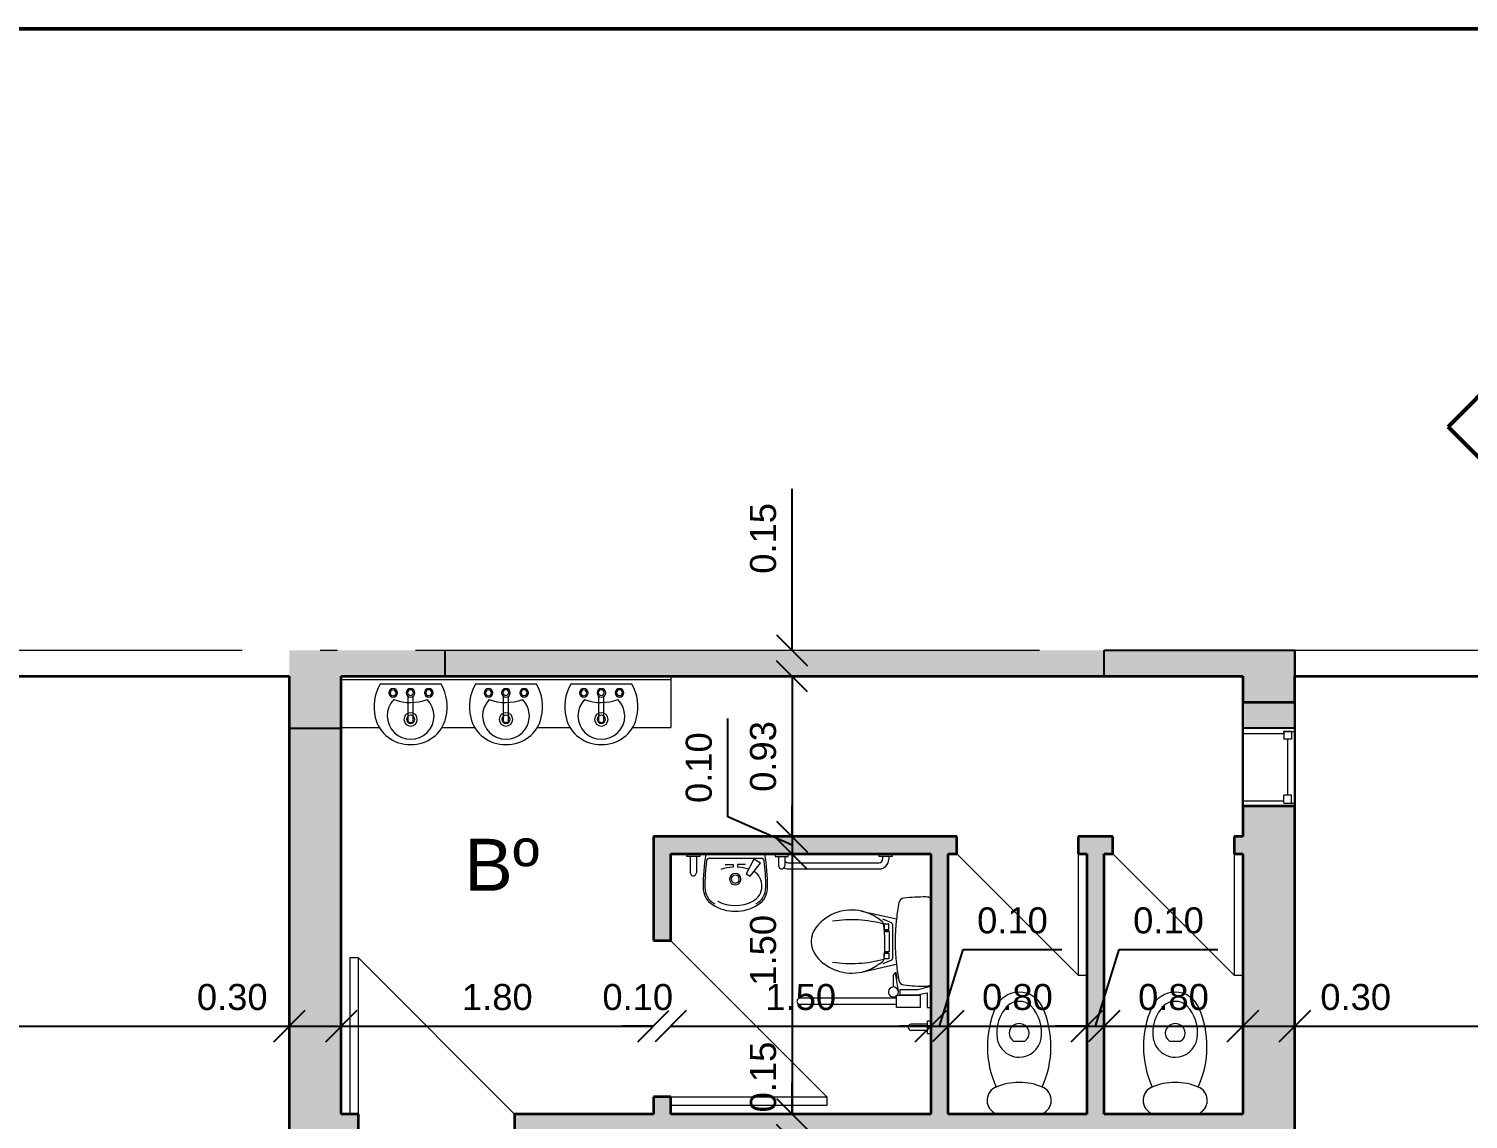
# Model space of a CAD drawing. Header units: metres. Extents: x 42 to 294, y -52 to 32.
# Drawn here: x 94.73 to 103.03, y 25.21 to 31.5 of the extents above; entities that cross this region are included whole.
import ezdxf

# ---------------------------------------------------------------- set-up
doc = ezdxf.new("R2010")
doc.units = ezdxf.units.M
doc.header["$LTSCALE"] = 0.15
doc.linetypes.add('ACAD_ISO04W100', pattern=[30, 24, -3, 0, -3])
doc.layers.get('0').update_dxf_attribs({"lineweight": 20})
for name, color, linetype, lineweight in [('A-----SYP', 6, 'Continuous', 50), ('A-DOORSYM', 1, 'Continuous', 9), ('A-GLAZIDM', 6, 'Continuous', 9), ('A-WALL', 2, 'Continuous', 30), ('I-DETLFUM', 2, 'Continuous', 9), ('P-SANRFIM', 6, 'Continuous', 9), ('RECUADRO', 82, 'Continuous', 50), ('S-GRIDIDM', 1, 'Continuous', 20)]:
    doc.layers.add(name, color=color, linetype=linetype, lineweight=lineweight)
doc.layers.add('Hatch', color=8, linetype='Continuous')
doc.layers.add('MUROS', color=11, linetype='Continuous')
doc.styles.get("Standard").update_dxf_attribs({"font": 'arial.ttf', "height": 0.15})
doc.dimstyles.new('Copy of Annotative', dxfattribs={"dimtxt": 0.15, "dimasz": 0.18, "dimexe": 0.18, "dimexo": 0.0625, "dimgap": 0.09, "dimtad": 1, "dimzin": 0, "dimdsep": 46, "dimtxsty": 'Standard', "dimblk": 'OBLIQUE', "dimcen": 0.09, "dimse1": 1, "dimse2": 1, "dimadec": 0, "dimazin": 0, "dimtfac": 1, "dimtofl": 0, "dimtmove": 0, "dimatfit": 3, "dimfxl": 1, "dimtolj": 1, "dimtzin": 0, "dimarcsym": 0})
doc.dimstyles.new('Cotas Pini', dxfattribs={"dimtxt": 0.15, "dimasz": 0.18, "dimexe": 0.18, "dimexo": 0.0625, "dimgap": 0.09, "dimtad": 1, "dimzin": 0, "dimdsep": 46, "dimtxsty": 'Standard', "dimblk": 'OBLIQUE', "dimcen": 0.09, "dimse1": 1, "dimse2": 1, "dimadec": 0, "dimazin": 0, "dimtfac": 1, "dimtofl": 0, "dimtmove": 0, "dimatfit": 3, "dimfxl": 1, "dimtolj": 1, "dimtzin": 0, "dimarcsym": 0})

# ---------------------------------------------------------------- blocks, each defined once
blk = doc.blocks.new('Puerta de 1 hoja - 90 x 210 cm-56-01 PBaja')
at = {"layer": 'A-DOORSYM', "lineweight": 13}
for p, q in [((0.7169, -0.975), (-0.1831, -0.075)), ((0.7169, -0.975), (-0.1831, -0.075)), ((0.7169, -0.075), (0.7169, -0.975))]:
    blk.add_line(p, q, dxfattribs=at)
blk = doc.blocks.new('Puerta de 1 hoja - 90 x 210 cm-87-01 PBaja')
at = {"layer": 'A-DOORSYM', "lineweight": 13}
for p, q in [((0.7169, 0.95), (-0.1831, 0.05)), ((0.7169, 0.95), (-0.1831, 0.05)), ((0.7169, 0.05), (0.7169, 0.95))]:
    blk.add_line(p, q, dxfattribs=at)
blk = doc.blocks.new('Puerta de 1 hoja - 70x210 cm-86-01 PBaja')
at = {"layer": 'A-DOORSYM', "lineweight": 13}
for p, q in [((0.6169, -0.75), (-0.0831, -0.05)), ((0.6169, -0.75), (-0.0831, -0.05)), ((0.6169, -0.05), (0.6169, -0.75))]:
    blk.add_line(p, q, dxfattribs=at)
blk = doc.blocks.new('WC w Cistern _5_ - 540 x 360mm-55-01 PBaja')
at = {"layer": 'P-SANRFIM'}
for p, q in [((-0.1469, 0), (-0.1469, -0.0089)), ((-0.1469, 0), (-0.1469, -0.0089)), ((0.1469, -0.0089), (0.1469, 0)), ((0.1469, -0.0089), (0.1469, 0)), ((-0.0431, -0.4306), (-0.0308, -0.4182)), ((-0.0308, -0.4182), (0.0308, -0.4182)), ((0.0308, -0.4182), (0.0431, -0.4306))]:
    blk.add_line(p, q, dxfattribs=at)
for centre, radius, start, end in [((-0.1028, -0.0787), 0.0825, 122.27446, 248.81924), ((-0.1028, -0.0787), 0.0825, 122.27446, 246.87823), ((0.1028, -0.0787), 0.0825, 291.18076, 57.72554), ((0.1028, -0.0787), 0.0825, 293.12177, 57.72554), ((0.375, -0.3882), 0.5584, 155.35449, 203.79689), ((0.375, -0.3882), 0.5584, 155.39027, 203.79689), ((0, 0.1621), 0.3443, 246.87823, 293.12177), ((-0.375, -0.3882), 0.5584, 336.20311, 24.64551), ((-0.375, -0.3882), 0.5584, 336.20311, 24.60973), ((0, -0.4559), 0.1282, 89.99847, 170.90608), ((0, -0.4559), 0.1282, 42.44528, 90.00153), ((0, -0.4559), 0.1282, 9.09392, 42.44528), ((0.0905, -0.4704), 0.2199, 170.90608, 224.39736), ((-0.0078, -0.4659), 0.05, 135, 197.18646), ((0, -0.4635), 0.0581, 197.18646, 342.81705), ((0.0078, -0.4659), 0.05, 342.81705, 45), ((-0.0905, -0.4704), 0.2199, 315.60264, 9.09392), ((0.0014, -0.553), 0.15, 203.79689, 269.46886), ((0.0014, -0.553), 0.15, 203.79689, 269.46886), ((-0.0083, -0.5671), 0.0816, 224.39736, 275.83548), ((-0.0014, -0.553), 0.15, 270.53114, 336.20311), ((-0.0014, -0.553), 0.15, 270.53114, 336.20311), ((0.0083, -0.5671), 0.0816, 264.16452, 315.60264)]:
    blk.add_arc(centre, radius, start, end, dxfattribs=at)
blk = doc.blocks.new('Sink - Cloakroom - 440 x 350mm-48-01 PBaja')
at = {"layer": 'P-SANRFIM'}
for p, q in [((0.1765, 0), (-0.1765, 0)), ((0.1765, 0), (-0.1765, 0)), ((-0.015, -0.2149), (-0.015, -0.0707)), ((0.015, -0.2149), (0.015, -0.0707))]:
    blk.add_line(p, q, dxfattribs=at)
for centre, radius, start, end in [((0.0533, -0.1308), 0.2644, 150.36495, 193.63505), ((-0.0533, -0.1308), 0.2644, 346.36495, 29.63505), ((0.0533, -0.1308), 0.2644, 150.36495, 193.63505), ((-0.1013, -0.0507), 0.025, 0, 180), ((-0.1013, -0.0507), 0.025, 180, 0), ((-0.1013, -0.0507), 0.017, 360, 180), ((-0.1013, -0.0507), 0.017, 180, 360), ((0, -0.0507), 0.025, 0, 180), ((0, -0.0507), 0.025, 180, 0), ((-0.0008, -0.0492), 0.0168, 90, 270), ((-0.0008, -0.0492), 0.0168, 270, 90), ((0.1043, -0.0507), 0.025, 360, 180), ((0.1043, -0.0507), 0.025, 180, 360), ((0.1043, -0.0497), 0.017, 360, 180), ((0.1043, -0.0497), 0.017, 180, 360), ((-0.0533, -0.1308), 0.2644, 346.36495, 29.63505), ((0, -0.1836), 0.135, 135.46291, 45.05561), ((-0.0016, 0.1603), 0.2666, 249.19864, 291.31988), ((0, -0.2036), 0.0386, 360, 180), ((-0.0059, -0.1451), 0.2035, 193.63505, 271.65578), ((-0.0059, -0.1451), 0.2035, 193.63505, 271.65578), ((0, -0.2036), 0.0386, 180, 360), ((0, -0.2036), 0.0235, 360, 180), ((0, -0.2036), 0.0235, 180, 360), ((0.0059, -0.1451), 0.2035, 268.34422, 346.36495), ((0.0059, -0.1451), 0.2035, 268.34422, 346.36495)]:
    blk.add_arc(centre, radius, start, end, dxfattribs=at)
blk.add_ellipse((0, -0.2149), major_axis=(-0.015, 0), ratio=0.428525, start_param=0, end_param=3.141593, dxfattribs=at)
blk = doc.blocks.new('Basins w Vanity Unit - Basins w Vanity Unit-54-01 PBaja')
at = {"layer": 'I-DETLFUM'}
for p, q in [((1.1864, 0), (1.1864, -0.02)), ((1.1864, -0.02), (-0.7136, -0.02)), ((1.1864, -0.02), (1.1864, -0.28)), ((-0.7136, -0.295), (-0.4925, -0.295)), ((-0.1347, -0.295), (0.0575, -0.295)), ((0.4153, -0.295), (0.6075, -0.295)), ((0.9653, -0.295), (1.1864, -0.295)), ((1.1864, -0.28), (1.1864, -0.295))]:
    blk.add_line(p, q, dxfattribs=at)
blk = doc.blocks.new('2D WC - Disabled - 2D Disabled Toilet Assembly-46-01 PBaja')
at = {"layer": 'P-SANRFIM'}
for p, q in [((0.7648, 0), (0.7845, -0.0751)), ((0.7845, -0.0751), (0.7845, -0.1779)), ((0.8004, -0.0198), (0.8851, -0.0198)), ((0.8122, -0.0791), (0.8004, -0.0198)), ((0.8122, -0.1779), (0.8122, -0.0791)), ((0.8149, -0.1971), (0.8149, -0.0617)), ((0.8149, -0.0617), (0.8851, -0.0617)), ((0.8851, -0.0198), (0.8851, 0)), ((0.8851, -0.0617), (0.8851, -0.1971)), ((0.9625, -0.0043), (1.0375, -0.0043)), ((0.9625, -0.0193), (0.9625, -0.0043)), ((0.9625, -0.0043), (1.0375, -0.0043)), ((0.9625, -0.0193), (0.9625, -0.0043)), ((1.0375, -0.0193), (0.9625, -0.0193)), ((1.0375, -0.0193), (0.9625, -0.0193)), ((0.9825, -0.0193), (0.9825, -0.1124)), ((1.0175, -0.0193), (1.0175, -0.1124)), ((1.0375, -0.0043), (1.0375, -0.0193)), ((1.0375, -0.0043), (1.0375, -0.0193)), ((0, -0.2225), (0.015, -0.2225)), ((0.015, -0.2225), (0.015, -0.2975)), ((0.015, -0.2425), (0.0305, -0.2425)), ((0.3296, -0.3986), (0.3748, -0.1972)), ((0.3981, -0.2271), (0.3759, -0.2757)), ((0.4051, -0.2424), (0.4051, -0.2681)), ((0.4381, -0.2424), (0.4051, -0.2424)), ((0.4071, -0.221), (0.5049, -0.221)), ((0.4381, -0.2681), (0.4381, -0.2424)), ((0.4481, -0.2389), (0.4481, -0.2673)), ((0.5617, -0.2389), (0.4481, -0.2389)), ((0.5049, -0.221), (0.6025, -0.221)), ((0.5617, -0.2659), (0.5617, -0.2389)), ((0.5725, -0.2424), (0.6055, -0.2424)), ((0.5725, -0.2681), (0.5725, -0.2424)), ((0.6055, -0.2424), (0.6055, -0.2681)), ((0.6119, -0.2272), (0.634, -0.2757)), ((0.681, -0.3986), (0.6364, -0.2)), ((0.7189, -0.1946), (0.6843, -0.2003)), ((0.76, -0.2157), (0.6992, -0.2146)), ((0.7905, -0.1869), (0.723, -0.1981)), ((0.7845, -0.1779), (0.8122, -0.1779)), ((0.8851, -0.1971), (0.8149, -0.1971)), ((0.8325, -0.1971), (0.8325, -0.7545)), ((0.8675, -0.1971), (0.8675, -0.7544)), ((0.015, -0.2975), (0, -0.2975)), ((0.015, -0.2775), (0.0307, -0.2775)), ((0.051, -0.56), (0.051, -0.2975)), ((0.086, -0.56), (0.086, -0.2975)), ((0.3889, -0.2795), (0.3717, -0.3035)), ((0.4051, -0.2681), (0.4381, -0.2681)), ((0.4381, -0.2501), (0.4381, -0.2681)), ((0.4481, -0.2501), (0.4381, -0.2501)), ((0.4481, -0.2673), (0.4481, -0.2501)), ((0.5617, -0.2663), (0.5617, -0.2659)), ((0.5625, -0.2501), (0.5725, -0.2501)), ((0.5625, -0.2673), (0.5625, -0.2501)), ((0.5725, -0.2501), (0.5725, -0.2681)), ((0.6055, -0.2681), (0.5725, -0.2681)), ((0.6338, -0.2955), (0.6195, -0.2763)), ((0.051, -0.8225), (0.051, -0.56)), ((0.086, -0.8225), (0.086, -0.56)), ((0.015, -0.8225), (0, -0.8225)), ((0.015, -0.8225), (0, -0.8225)), ((0.015, -0.8975), (0.015, -0.8225)), ((0.015, -0.8975), (0.015, -0.8225)), ((0, -0.8975), (0.015, -0.8975)), ((0, -0.8975), (0.015, -0.8975)), ((0.015, -0.8425), (0.0682, -0.8425)), ((0.015, -0.8775), (0.0685, -0.8775)), ((0.0005, -1.2981), (0.0005, -0.9563)), ((0.0005, -0.9563), (0.0005, -1.2981)), ((0.0246, -1.2778), (0.0246, -0.9767)), ((0.0537, -0.9812), (0.0305, -1.0204)), ((0.1272, -1.0424), (0.0537, -0.9812)), ((0.0305, -1.0204), (0.1137, -1.0644)), ((0.0608, -1.0692), (0.0608, -1.1143)), ((0.1137, -1.0644), (0.1272, -1.0424)), ((0.0608, -1.1143), (0.0763, -1.1143)), ((0.0608, -1.1402), (0.0763, -1.1402)), ((0.0608, -1.1853), (0.0608, -1.1402)), ((0, -1.332), (0.015, -1.332)), ((0, -1.332), (0.015, -1.332)), ((0.015, -1.407), (0, -1.407)), ((0.015, -1.407), (0, -1.407)), ((0.015, -1.332), (0.015, -1.407)), ((0.015, -1.332), (0.015, -1.407)), ((0.015, -1.352), (0.1081, -1.352)), ((0.015, -1.387), (0.1081, -1.387))]:
    blk.add_line(p, q, dxfattribs=at)
for centre, radius, start, end in [((0.7525, -0.002), 0.002, 36.90032, 93.29185), ((0.2912, -0.0269), 0.0434, 143.10079, 181.02168), ((1.3978, -0.0276), 1.15, 180.00006, 186.33095), ((0.2581, -0.002), 0.002, 93.30414, 143.10191), ((0.7194, -0.0269), 0.0434, 358.97832, 36.89921), ((-0.3872, -0.0276), 1.15, 353.65214, 359.99985), ((0.2886, -0.1507), 0.034, 186.33086, 259.2904), ((0.7224, -0.1511), 0.0335, 280.72705, 353.65091), ((1, -0.1129), 0.0175, 180, 0), ((0.031, -0.2975), 0.055, 0, 90.56773), ((0.5053, 0.995), 1.2, 259.2904, 263.7586), ((0.3722, -0.1996), 0.002, 344.81296, 83.64291), ((0.5053, 0.995), 1.2, 263.7587, 276.18326), ((0.4072, -0.231), 0.01, 90.76871, 156.50049), ((0.6026, -0.231), 0.01, 22.39563, 90.76871), ((0.6384, -0.1996), 0.002, 96.3568, 192.65223), ((0.5053, 0.995), 1.2, 276.35786, 280.72705), ((0.7013, -0.1974), 0.0173, 189.61791, 262.90358), ((0.6946, -0.1527), 0.0515, 262.49264, 296.27998), ((0.722, -0.1951), 0.00314, 170.29111, 288.34793), ((0.7607, -0.2227), 0.00704, 10.55427, 95.40179), ((0.7956, -0.2154), 0.0286, 90, 270), ((0.7956, -0.2154), 0.0286, 270, 90), ((0.031, -0.2975), 0.02, 0, 90.94148), ((0.5858, -0.4561), 0.2625, 148.90769, 167.27041), ((0.7463, -0.5529), 0.45, 146.35021, 148.90765), ((1.0794, -0.457), 0.7, 164.6366, 188.95779), ((0.4048, -0.2916), 0.02, 96.85185, 142.76929), ((0.5142, -1.1908), 0.9259, 84.29585, 96.934), ((0.6042, -0.2894), 0.02, 37.78172, 84.30053), ((-0.0682, -0.457), 0.7, 351.04679, 15.53357), ((0.7453, -0.2304), 0.1291, 210.28702, 213.88154), ((0.2643, -0.5529), 0.45, 31.09234, 33.83178), ((0.4248, -0.4561), 0.2625, 12.72959, 31.09231), ((0.5858, -0.4561), 0.2625, 167.27041, 230.82881), ((0.4248, -0.4561), 0.2625, 309.15026, 12.72959), ((0.5053, -0.555), 0.135, 230.78118, 309.17816), ((0.031, -0.8225), 0.02, 270, 0), ((0.031, -0.8225), 0.055, 333.52854, 0), ((0.85, -0.7545), 0.0175, 180, 0.43312), ((0.0685, -0.86), 0.0175, 270, 91.00648), ((0.1926, -2.1695), 1.2283, 89.99822, 98.99923), ((0.0407, -0.9767), 0.016, 97.19751, 180), ((0.1926, -2.2122), 1.2608, 90.00577, 97.01393), ((0.1842, -1.0737), 0.1, 28.50271, 147.33571), ((0.1926, -1.0593), 0.1079, 28.20984, 90.08047), ((0.1926, -1.0593), 0.118, 32.46373, 89.99822), ((0.1926, -1.0593), 0.118, 32.46373, 89.99822), ((0.0858, -1.1272), 0.2447, 327.53617, 32.46383), ((0.0858, -1.1272), 0.2447, 327.53617, 32.46383), ((0.355, -1.1272), 0.279, 163.97084, 177.33566), ((0.0858, -1.1272), 0.212, 331.45502, 28.52505), ((0.355, -1.1272), 0.279, 182.66262, 197.39681), ((0.1451, -1.1276), 0.0325, 90, 270), ((0.1451, -1.1276), 0.023, 90, 270), ((0.1451, -1.1276), 0.0325, 270, 90), ((0.1451, -1.1276), 0.023, 270, 90), ((0.1926, -0.085), 1.2283, 260.99934, 270.00178), ((0.1926, -0.085), 1.2283, 260.99934, 270.00178), ((0.0407, -1.2778), 0.016, 180, 262.98843), ((0.1926, -0.0423), 1.2608, 262.98732, 269.99423), ((0.1926, -1.1952), 0.1079, 269.91953, 331.79016), ((0.1926, -1.1952), 0.118, 270.00178, 327.53624), ((0.1926, -1.1952), 0.118, 270.00178, 327.53624), ((0.1086, -1.3695), 0.0175, 270, 90)]:
    blk.add_arc(centre, radius, start, end, dxfattribs=at)
blk = doc.blocks.new('Sección - Extremo de sección-3896-01 PBaja')
at = {"layer": 'A-----SYP'}
for p, q in [((-0.006, 0.005983), (-0.012, 0)), ((0, 0), (-0.006, 0.005983)), ((-0.012, 0), (-0.01, 0)), ((-0.002, 0), (0, 0))]:
    blk.add_line(p, q, dxfattribs=at)
blk.add_circle((-0.006, 0), 0.004, dxfattribs=at)
blk.add_arc((-0.006, 0), 0.004, 0, 180, dxfattribs=at)
blk = doc.blocks.new('_Oblique')
at = {"color": 0, "linetype": 'ByBlock', "lineweight": -2}
blk.add_line((-0.5, -0.5), (0.5, 0.5), dxfattribs=at)
blk = doc.blocks.new('*D2673')
at = {"color": 0, "lineweight": -2, "ltscale": 0.1, "transparency": 16777216}
blk.add_line((89.758, 25.7516), (96.233, 25.7516), dxfattribs=at)
at = {"layer": 'Defpoints', "color": 0, "ltscale": 0.1, "transparency": 16777216}
for p in [(89.758, 25.7516), (96.233, 25.7516), (96.233, 25.7516)]:
    blk.add_point(p, dxfattribs=at)
at = {"color": 0, "lineweight": -2, "ltscale": 0.1, "transparency": 16777216, "xscale": 0.18, "yscale": 0.18, "zscale": 0.18, "rotation": 180}
blk.add_blockref('_Oblique', (89.758, 25.7516), dxfattribs=at)
at = {"color": 0, "lineweight": -2, "ltscale": 0.1, "transparency": 16777216, "xscale": 0.18, "yscale": 0.18, "zscale": 0.18}
blk.add_blockref('_Oblique', (96.233, 25.7516), dxfattribs=at)
at = {"color": 0, "ltscale": 0.1, "transparency": 16777216, "insert": (92.9955, 25.9182), "char_height": 0.15, "attachment_point": 5}
blk.add_mtext('\\A1;6.48', dxfattribs=at)
blk = doc.blocks.new('*D2674')
at = {"color": 0, "lineweight": -2, "ltscale": 0.1, "transparency": 16777216}
blk.add_line((96.233, 25.7516), (96.533, 25.7516), dxfattribs=at)
at = {"layer": 'Defpoints', "color": 0, "ltscale": 0.1, "transparency": 16777216}
for p in [(96.233, 25.7516), (96.533, 25.7516), (96.533, 25.7516)]:
    blk.add_point(p, dxfattribs=at)
at = {"color": 0, "lineweight": -2, "ltscale": 0.1, "transparency": 16777216, "xscale": 0.18, "yscale": 0.18, "zscale": 0.18, "rotation": 180}
blk.add_blockref('_Oblique', (96.233, 25.7516), dxfattribs=at)
at = {"color": 0, "lineweight": -2, "ltscale": 0.1, "transparency": 16777216, "xscale": 0.18, "yscale": 0.18, "zscale": 0.18}
blk.add_blockref('_Oblique', (96.533, 25.7516), dxfattribs=at)
at = {"color": 0, "ltscale": 0.1, "transparency": 16777216, "insert": (95.9041, 25.9182), "char_height": 0.15, "attachment_point": 5}
blk.add_mtext('\\A1;0.30', dxfattribs=at)
blk = doc.blocks.new('*D2675')
at = {"color": 0, "lineweight": -2, "ltscale": 0.1, "transparency": 16777216}
blk.add_line((96.533, 25.7516), (98.333, 25.7516), dxfattribs=at)
at = {"layer": 'Defpoints', "color": 0, "ltscale": 0.1, "transparency": 16777216}
for p in [(96.533, 25.7516), (98.333, 25.7551), (98.333, 25.7516)]:
    blk.add_point(p, dxfattribs=at)
at = {"color": 0, "lineweight": -2, "ltscale": 0.1, "transparency": 16777216, "xscale": 0.18, "yscale": 0.18, "zscale": 0.18, "rotation": 180}
blk.add_blockref('_Oblique', (96.533, 25.7516), dxfattribs=at)
at = {"color": 0, "lineweight": -2, "ltscale": 0.1, "transparency": 16777216, "xscale": 0.18, "yscale": 0.18, "zscale": 0.18}
blk.add_blockref('_Oblique', (98.333, 25.7516), dxfattribs=at)
at = {"color": 0, "ltscale": 0.1, "transparency": 16777216, "insert": (97.433, 25.9182), "char_height": 0.15, "attachment_point": 5}
blk.add_mtext('\\A1;1.80', dxfattribs=at)
blk = doc.blocks.new('*D2676')
at = {"color": 0, "lineweight": -2, "ltscale": 0.1, "transparency": 16777216}
for p, q in [((98.333, 25.7516), (98.153, 25.7516)), ((98.433, 25.7516), (98.613, 25.7516))]:
    blk.add_line(p, q, dxfattribs=at)
at = {"layer": 'Defpoints', "color": 0, "ltscale": 0.1, "transparency": 16777216}
for p in [(98.433, 26.2443), (98.333, 25.7551), (98.433, 25.7516)]:
    blk.add_point(p, dxfattribs=at)
at = {"color": 0, "lineweight": -2, "ltscale": 0.1, "transparency": 16777216, "xscale": 0.18, "yscale": 0.18, "zscale": 0.18}
blk.add_blockref('_Oblique', (98.333, 25.7516), dxfattribs=at)
at = {"color": 0, "lineweight": -2, "ltscale": 0.1, "transparency": 16777216, "xscale": 0.18, "yscale": 0.18, "zscale": 0.18, "rotation": 180}
blk.add_blockref('_Oblique', (98.433, 25.7516), dxfattribs=at)
at = {"color": 0, "ltscale": 0.1, "transparency": 16777216, "insert": (98.243, 25.9182), "char_height": 0.15, "attachment_point": 5}
blk.add_mtext('\\A1;0.10', dxfattribs=at)
blk = doc.blocks.new('*D2677')
at = {"color": 0, "lineweight": -2, "ltscale": 0.1, "transparency": 16777216}
blk.add_line((98.433, 25.7516), (99.933, 25.7516), dxfattribs=at)
at = {"layer": 'Defpoints', "color": 0, "ltscale": 0.1, "transparency": 16777216}
for p in [(98.433, 26.2443), (99.933, 25.7516), (99.933, 25.7516)]:
    blk.add_point(p, dxfattribs=at)
at = {"color": 0, "lineweight": -2, "ltscale": 0.1, "transparency": 16777216, "xscale": 0.18, "yscale": 0.18, "zscale": 0.18, "rotation": 180}
blk.add_blockref('_Oblique', (98.433, 25.7516), dxfattribs=at)
at = {"color": 0, "lineweight": -2, "ltscale": 0.1, "transparency": 16777216, "xscale": 0.18, "yscale": 0.18, "zscale": 0.18}
blk.add_blockref('_Oblique', (99.933, 25.7516), dxfattribs=at)
at = {"color": 0, "ltscale": 0.1, "transparency": 16777216, "insert": (99.183, 25.9182), "char_height": 0.15, "attachment_point": 5}
blk.add_mtext('\\A1;1.50', dxfattribs=at)
blk = doc.blocks.new('*D2678')
at = {"color": 0, "lineweight": -2, "ltscale": 0.1, "transparency": 16777216}
blk.add_line((100.033, 25.7516), (100.833, 25.7516), dxfattribs=at)
at = {"layer": 'Defpoints', "color": 0, "ltscale": 0.1, "transparency": 16777216}
for p in [(100.033, 25.7516), (100.833, 25.7516), (100.833, 25.7516)]:
    blk.add_point(p, dxfattribs=at)
at = {"color": 0, "lineweight": -2, "ltscale": 0.1, "transparency": 16777216, "xscale": 0.18, "yscale": 0.18, "zscale": 0.18, "rotation": 180}
blk.add_blockref('_Oblique', (100.033, 25.7516), dxfattribs=at)
at = {"color": 0, "lineweight": -2, "ltscale": 0.1, "transparency": 16777216, "xscale": 0.18, "yscale": 0.18, "zscale": 0.18}
blk.add_blockref('_Oblique', (100.833, 25.7516), dxfattribs=at)
at = {"color": 0, "ltscale": 0.1, "transparency": 16777216, "insert": (100.433, 25.9182), "char_height": 0.15, "attachment_point": 5}
blk.add_mtext('\\A1;0.80', dxfattribs=at)
blk = doc.blocks.new('*D2679')
at = {"color": 0, "lineweight": -2, "ltscale": 0.1, "transparency": 16777216}
for p, q in [((100.883, 25.7516), (101.0198, 26.1938)), ((101.0198, 26.1938), (101.5889, 26.1938)), ((100.833, 25.7516), (100.653, 25.7516)), ((100.833, 25.7516), (100.933, 25.7516)), ((100.933, 25.7516), (101.113, 25.7516))]:
    blk.add_line(p, q, dxfattribs=at)
at = {"layer": 'Defpoints', "color": 0, "ltscale": 0.1, "transparency": 16777216}
for p in [(100.833, 25.7516), (100.933, 25.7516), (100.933, 25.7516)]:
    blk.add_point(p, dxfattribs=at)
at = {"color": 0, "lineweight": -2, "ltscale": 0.1, "transparency": 16777216, "xscale": 0.18, "yscale": 0.18, "zscale": 0.18}
blk.add_blockref('_Oblique', (100.833, 25.7516), dxfattribs=at)
at = {"color": 0, "lineweight": -2, "ltscale": 0.1, "transparency": 16777216, "xscale": 0.18, "yscale": 0.18, "zscale": 0.18, "rotation": 180}
blk.add_blockref('_Oblique', (100.933, 25.7516), dxfattribs=at)
at = {"color": 0, "ltscale": 0.1, "transparency": 16777216, "insert": (101.3044, 26.3604), "char_height": 0.15, "attachment_point": 5}
blk.add_mtext('\\A1;0.10', dxfattribs=at)
blk = doc.blocks.new('*D2680')
at = {"color": 0, "lineweight": -2, "ltscale": 0.1, "transparency": 16777216}
blk.add_line((100.933, 25.7516), (101.733, 25.7516), dxfattribs=at)
at = {"layer": 'Defpoints', "color": 0, "ltscale": 0.1, "transparency": 16777216}
for p in [(100.933, 25.7516), (101.733, 25.7516), (101.733, 25.7516)]:
    blk.add_point(p, dxfattribs=at)
at = {"color": 0, "lineweight": -2, "ltscale": 0.1, "transparency": 16777216, "xscale": 0.18, "yscale": 0.18, "zscale": 0.18, "rotation": 180}
blk.add_blockref('_Oblique', (100.933, 25.7516), dxfattribs=at)
at = {"color": 0, "lineweight": -2, "ltscale": 0.1, "transparency": 16777216, "xscale": 0.18, "yscale": 0.18, "zscale": 0.18}
blk.add_blockref('_Oblique', (101.733, 25.7516), dxfattribs=at)
at = {"color": 0, "ltscale": 0.1, "transparency": 16777216, "insert": (101.333, 25.9182), "char_height": 0.15, "attachment_point": 5}
blk.add_mtext('\\A1;0.80', dxfattribs=at)
blk = doc.blocks.new('*D2681')
at = {"color": 0, "lineweight": -2, "ltscale": 0.1, "transparency": 16777216}
blk.add_line((101.733, 25.7516), (102.033, 25.7516), dxfattribs=at)
at = {"layer": 'Defpoints', "color": 0, "ltscale": 0.1, "transparency": 16777216}
for p in [(101.733, 25.7516), (102.033, 25.7516), (102.033, 25.7516)]:
    blk.add_point(p, dxfattribs=at)
at = {"color": 0, "lineweight": -2, "ltscale": 0.1, "transparency": 16777216, "xscale": 0.18, "yscale": 0.18, "zscale": 0.18, "rotation": 180}
blk.add_blockref('_Oblique', (101.733, 25.7516), dxfattribs=at)
at = {"color": 0, "lineweight": -2, "ltscale": 0.1, "transparency": 16777216, "xscale": 0.18, "yscale": 0.18, "zscale": 0.18}
blk.add_blockref('_Oblique', (102.033, 25.7516), dxfattribs=at)
at = {"color": 0, "ltscale": 0.1, "transparency": 16777216, "insert": (102.3839, 25.9182), "char_height": 0.15, "attachment_point": 5}
blk.add_mtext('\\A1;0.30', dxfattribs=at)
blk = doc.blocks.new('*D2682')
at = {"color": 0, "lineweight": -2, "ltscale": 0.1, "transparency": 16777216}
blk.add_line((102.033, 25.7516), (109.033, 25.7516), dxfattribs=at)
at = {"layer": 'Defpoints', "color": 0, "ltscale": 0.1, "transparency": 16777216}
for p in [(102.033, 25.7516), (109.033, 25.7516), (109.033, 25.7516)]:
    blk.add_point(p, dxfattribs=at)
at = {"color": 0, "lineweight": -2, "ltscale": 0.1, "transparency": 16777216, "xscale": 0.18, "yscale": 0.18, "zscale": 0.18, "rotation": 180}
blk.add_blockref('_Oblique', (102.033, 25.7516), dxfattribs=at)
at = {"color": 0, "lineweight": -2, "ltscale": 0.1, "transparency": 16777216, "xscale": 0.18, "yscale": 0.18, "zscale": 0.18}
blk.add_blockref('_Oblique', (109.033, 25.7516), dxfattribs=at)
at = {"color": 0, "ltscale": 0.1, "transparency": 16777216, "insert": (105.533, 25.9182), "char_height": 0.15, "attachment_point": 5}
blk.add_mtext('\\A1;7.00', dxfattribs=at)
blk = doc.blocks.new('*D2363')
at = {"color": 0, "lineweight": -2, "ltscale": 0.1, "transparency": 16777216}
for p, q in [((99.983, 25.7516), (100.1198, 26.1938)), ((100.1198, 26.1938), (100.6889, 26.1938)), ((99.933, 25.7516), (99.753, 25.7516)), ((99.933, 25.7516), (100.033, 25.7516)), ((100.033, 25.7516), (100.213, 25.7516))]:
    blk.add_line(p, q, dxfattribs=at)
at = {"layer": 'Defpoints', "color": 0, "ltscale": 0.1, "transparency": 16777216}
for p in [(99.933, 25.7516), (100.033, 25.7516), (100.033, 25.7516)]:
    blk.add_point(p, dxfattribs=at)
at = {"color": 0, "lineweight": -2, "ltscale": 0.1, "transparency": 16777216, "xscale": 0.18, "yscale": 0.18, "zscale": 0.18}
blk.add_blockref('_Oblique', (99.933, 25.7516), dxfattribs=at)
at = {"color": 0, "lineweight": -2, "ltscale": 0.1, "transparency": 16777216, "xscale": 0.18, "yscale": 0.18, "zscale": 0.18, "rotation": 180}
blk.add_blockref('_Oblique', (100.033, 25.7516), dxfattribs=at)
at = {"color": 0, "ltscale": 0.1, "transparency": 16777216, "insert": (100.4044, 26.3604), "char_height": 0.15, "attachment_point": 5}
blk.add_mtext('\\A1;0.10', dxfattribs=at)
blk = doc.blocks.new('*D2641')
at = {"color": 0, "lineweight": -2, "ltscale": 0.1, "transparency": 16777216}
for p, q in [((99.133, 27.9193), (99.133, 28.85)), ((99.133, 27.7693), (99.133, 27.5893))]:
    blk.add_line(p, q, dxfattribs=at)
at = {"layer": 'Defpoints', "color": 0, "ltscale": 0.1, "transparency": 16777216}
for p in [(99.133, 27.9193), (99.133, 27.9193), (99.133, 27.7693)]:
    blk.add_point(p, dxfattribs=at)
at = {"color": 0, "lineweight": -2, "ltscale": 0.1, "transparency": 16777216, "xscale": 0.18, "yscale": 0.18, "zscale": 0.18}
for p, rotation in [((99.133, 27.9193), 270), ((99.133, 27.7693), 90)]:
    blk.add_blockref('_Oblique', p, dxfattribs=dict(at, rotation=rotation))
at = {"color": 0, "ltscale": 0.1, "transparency": 16777216, "insert": (98.9665, 28.5647), "char_height": 0.15, "attachment_point": 5, "rotation": 90}
blk.add_mtext('\\A1;0.15', dxfattribs=at)
blk = doc.blocks.new('*D2642')
at = {"color": 0, "lineweight": -2, "ltscale": 0.1, "transparency": 16777216}
blk.add_line((99.133, 27.7693), (99.133, 26.8443), dxfattribs=at)
at = {"layer": 'Defpoints', "color": 0, "ltscale": 0.1, "transparency": 16777216}
for p in [(99.133, 27.7693), (99.133, 26.8443), (99.133, 26.8443)]:
    blk.add_point(p, dxfattribs=at)
at = {"color": 0, "lineweight": -2, "ltscale": 0.1, "transparency": 16777216, "xscale": 0.18, "yscale": 0.18, "zscale": 0.18}
for p, rotation in [((99.133, 27.7693), 90), ((99.133, 26.8443), 270)]:
    blk.add_blockref('_Oblique', p, dxfattribs=dict(at, rotation=rotation))
at = {"color": 0, "ltscale": 0.1, "transparency": 16777216, "insert": (98.9664, 27.3068), "char_height": 0.15, "attachment_point": 5, "rotation": 90}
blk.add_mtext('\\A1;0.93', dxfattribs=at)
blk = doc.blocks.new('*D2643')
at = {"color": 0, "lineweight": -2, "ltscale": 0.1, "transparency": 16777216}
for p, q in [((98.7623, 26.9577), (98.7623, 27.5268)), ((99.133, 26.8443), (99.133, 27.0243)), ((99.133, 26.7943), (98.7623, 26.9577)), ((99.133, 26.8443), (99.133, 26.7443)), ((99.133, 26.7443), (99.133, 26.5643))]:
    blk.add_line(p, q, dxfattribs=at)
at = {"layer": 'Defpoints', "color": 0, "ltscale": 0.1, "transparency": 16777216}
for p in [(99.133, 26.8443), (99.133, 26.7443), (99.133, 26.7443)]:
    blk.add_point(p, dxfattribs=at)
at = {"color": 0, "lineweight": -2, "ltscale": 0.1, "transparency": 16777216, "xscale": 0.18, "yscale": 0.18, "zscale": 0.18}
for p, rotation in [((99.133, 26.8443), 270), ((99.133, 26.7443), 90)]:
    blk.add_blockref('_Oblique', p, dxfattribs=dict(at, rotation=rotation))
at = {"color": 0, "ltscale": 0.1, "transparency": 16777216, "insert": (98.5957, 27.2423), "char_height": 0.15, "attachment_point": 5, "rotation": 90}
blk.add_mtext('\\A1;0.10', dxfattribs=at)
blk = doc.blocks.new('*D2644')
at = {"color": 0, "lineweight": -2, "ltscale": 0.1, "transparency": 16777216}
blk.add_line((99.133, 26.7443), (99.133, 25.2443), dxfattribs=at)
at = {"layer": 'Defpoints', "color": 0, "ltscale": 0.1, "transparency": 16777216}
for p in [(99.133, 26.7443), (99.133, 25.2443), (99.133, 25.2443)]:
    blk.add_point(p, dxfattribs=at)
at = {"color": 0, "lineweight": -2, "ltscale": 0.1, "transparency": 16777216, "xscale": 0.18, "yscale": 0.18, "zscale": 0.18}
for p, rotation in [((99.133, 26.7443), 90), ((99.133, 25.2443), 270)]:
    blk.add_blockref('_Oblique', p, dxfattribs=dict(at, rotation=rotation))
at = {"color": 0, "ltscale": 0.1, "transparency": 16777216, "insert": (98.9665, 26.1886), "char_height": 0.15, "attachment_point": 5, "rotation": 90}
blk.add_mtext('\\A1;1.50', dxfattribs=at)
blk = doc.blocks.new('*D2645')
at = {"color": 0, "lineweight": -2, "ltscale": 0.1, "transparency": 16777216}
for p, q in [((99.133, 25.2443), (99.133, 25.4243)), ((99.133, 25.0943), (99.133, 24.9143))]:
    blk.add_line(p, q, dxfattribs=at)
at = {"layer": 'Defpoints', "color": 0, "ltscale": 0.1, "transparency": 16777216}
for p in [(99.133, 25.2443), (99.133, 25.0943), (99.133, 25.0943)]:
    blk.add_point(p, dxfattribs=at)
at = {"color": 0, "lineweight": -2, "ltscale": 0.1, "transparency": 16777216, "xscale": 0.18, "yscale": 0.18, "zscale": 0.18}
for p, rotation in [((99.133, 25.2443), 270), ((99.133, 25.0943), 90)]:
    blk.add_blockref('_Oblique', p, dxfattribs=dict(at, rotation=rotation))
at = {"color": 0, "ltscale": 0.1, "transparency": 16777216, "insert": (98.9665, 25.4576), "char_height": 0.15, "attachment_point": 5, "rotation": 90}
blk.add_mtext('\\A1;0.15', dxfattribs=at)

msp = doc.modelspace()

# ---------------------------------------------------------------- hatches: boundary and pattern name
at = {"layer": 'Hatch'}
msp.add_hatch(color=256, dxfattribs=at).paths.add_polyline_path([(97.133, 27.9193), (96.233, 27.9193), (96.233, 27.4693), (96.533, 27.4693), (96.533, 27.7693), (97.133, 27.7693)])
at = {"layer": 'Hatch', "ltscale": 0.2}
msp.add_hatch(color=256, dxfattribs=at).paths.add_polyline_path([(101.733, 27.4693), (102.033, 27.4693), (102.033, 27.9193), (100.933, 27.9193), (100.933, 27.7693), (101.733, 27.7693)])
at = {"layer": 'MUROS', "ltscale": 0.1}
h = msp.add_hatch(color=256, dxfattribs=at)
h.paths.add_polyline_path([(100.933, 27.9193), (97.133, 27.9193), (97.133, 27.7693), (100.933, 27.7693)])
h.paths.add_polyline_path([(96.533, 27.4693), (96.233, 27.4693), (96.233, 23.9693), (96.533, 23.9693), (96.533, 25.0943), (96.633, 25.0943), (96.633, 25.2443), (96.583, 25.2443), (96.533, 25.2443)])
h.paths.add_polyline_path([(96.4918, 22.9471), (96.4695, 22.9471), (96.4251, 22.9471), (96.4251, 22.9915), (96.4473, 23.9058), (96.4251, 23.9058), (96.4251, 23.9375), (96.233, 23.9375), (96.233, 22.001), (96.4251, 22.001), (96.4695, 21.9958), (96.4695, 22.0328), (96.4918, 22.0328)])
h.paths.add_polyline_path([(102.033, 23.3443), (101.733, 23.3443), (101.733, 22.7943), (97.883, 22.7943), (97.883, 24.1943), (97.733, 24.1943), (97.733, 21.5443), (97.883, 21.5443), (97.883, 22.6443), (101.733, 22.6443), (101.733, 22.3943), (102.033, 22.3943)])
h.paths.add_polyline_path([(102.033, 27.0193), (101.733, 27.0193), (101.733, 26.8443), (101.683, 26.8443), (101.683, 26.7443), (101.733, 26.7443), (101.733, 26.0443), (101.733, 25.2443), (100.933, 25.2443), (100.933, 26.7443), (100.983, 26.7443), (100.983, 26.8443), (100.783, 26.8443), (100.783, 26.7443), (100.833, 26.7443), (100.833, 26.0443), (100.833, 25.2443), (100.033, 25.2443), (100.033, 26.7443), (100.083, 26.7443), (100.083, 26.8443), (98.333, 26.8443), (98.333, 26.2443), (98.433, 26.2443), (98.433, 26.7443), (99.933, 26.7443), (99.933, 25.2443), (98.433, 25.2443), (98.433, 25.3443), (98.333, 25.3443), (98.333, 25.2443), (97.533, 25.2443), (97.533, 25.0943), (97.733, 25.0943), (97.733, 24.9943), (97.883, 24.9943), (97.883, 25.0443), (97.883, 25.0943), (98.733, 25.0943), (98.733, 24.1943), (98.883, 24.1943), (98.883, 24.2943), (98.833, 24.2943), (98.833, 24.9943), (98.833, 25.0943), (100.233, 25.0943), (100.233, 24.2943), (99.583, 24.2943), (99.583, 24.1943), (100.983, 24.1943), (100.983, 24.2943), (100.333, 24.2943), (100.333, 25.0943), (101.733, 25.0943), (101.733, 24.2943), (101.683, 24.2943), (101.683, 24.1943), (101.733, 24.1943), (101.733, 23.9443), (102.033, 23.9443)])
h.paths.add_polyline_path([(107.033, 20.7943), (106.533, 20.7943), (106.533, 20.4943), (107.033, 20.4943)])
h.paths.add_polyline_path([(109.033, 20.7943), (107.983, 20.7943), (107.933, 20.7943), (107.933, 20.4943), (109.033, 20.4943)])
h.paths.add_polyline_path([(112.833, 26.8693), (111.883, 26.8693), (111.883, 26.7193), (112.683, 26.7193), (112.683, 24.7693), (111.883, 24.7693), (111.883, 24.6193), (112.683, 24.6193), (112.683, 23.7193), (111.083, 23.7193), (111.083, 24.6193), (111.183, 24.6193), (111.183, 24.7693), (111.083, 24.7693), (111.083, 26.7193), (111.183, 26.7193), (111.183, 26.8693), (110.833, 26.8693), (110.833, 26.7193), (110.883, 26.7193), (110.933, 26.7193), (110.933, 24.7693), (110.833, 24.7693), (110.833, 24.6193), (110.883, 24.6193), (110.933, 24.6193), (110.933, 23.7193), (109.333, 23.7193), (109.333, 24.6193), (110.133, 24.6193), (110.133, 24.7693), (109.333, 24.7693), (109.333, 26.7193), (110.133, 26.7193), (110.133, 26.8693), (109.333, 26.8693), (109.333, 27.0193), (109.033, 27.0193), (109.033, 23.2443), (109.333, 23.2443), (109.333, 23.5693), (112.683, 23.5693), (112.683, 21.5943), (112.833, 21.5943)])
h.paths.add_polyline_path([(114.633, 27.9193), (110.133, 27.9193), (110.133, 27.7693), (114.633, 27.7693)])
h.paths.add_polyline_path([(118.808, 27.9193), (115.433, 27.9193), (115.433, 27.7693), (118.808, 27.7693)])
h.paths.add_polyline_path([(119.608, 27.3193), (119.308, 27.3193), (119.308, 27.1693), (119.608, 27.1693)])
h.paths.add_polyline_path([(109.333, 21.2443), (109.033, 21.2443), (109.033, 21.0943), (109.333, 21.0943)])

# ---------------------------------------------------------------- linework, layer by layer
at = {"layer": 'A-DOORSYM', "ltscale": 0.1}
for p, q in [((100.833, 26.7443), (100.783, 26.7443)), ((100.833, 26.0443), (100.833, 26.7443)), ((101.733, 26.7443), (101.683, 26.7443)), ((101.733, 26.0443), (101.733, 26.7443)), ((96.633, 26.1443), (96.583, 26.1443)), ((96.583, 26.1443), (96.583, 25.2443)), ((100.783, 26.0443), (100.833, 26.0443)), ((101.683, 26.0443), (101.733, 26.0443)), ((98.433, 25.2943), (98.433, 25.3443)), ((99.333, 25.3443), (99.333, 25.2943)), ((96.583, 25.2443), (96.633, 25.2443)), ((99.333, 25.2943), (98.433, 25.2943))]:
    msp.add_line(p, q, dxfattribs=at)
at = {"layer": 'A-GLAZIDM', "lineweight": 13}
for p, q in [((101.9696, 27.4375), (101.733, 27.4375)), ((101.9696, 27.4502), (101.9696, 27.4058)), ((102.014, 27.4502), (101.9696, 27.4502)), ((101.9696, 27.4502), (102.033, 27.4502)), ((101.9696, 27.4375), (101.9696, 27.4502)), ((102.014, 27.4058), (101.9696, 27.4058)), ((101.9918, 27.0828), (101.9918, 27.4058)), ((102.014, 27.4502), (102.014, 27.4058)), ((102.014, 27.0828), (101.9696, 27.0828)), ((101.9696, 27.0383), (101.9696, 27.0828)), ((102.014, 27.0383), (102.014, 27.0828)), ((101.733, 27.051), (101.9696, 27.051)), ((101.9696, 27.0383), (102.033, 27.0383))]:
    msp.add_line(p, q, dxfattribs=at)
at = {"layer": 'A-WALL', "lineweight": 35}
for p, q in [((89.758, 27.7693), (96.233, 27.7693)), ((96.233, 27.7693), (96.233, 23.9693)), ((96.533, 25.2443), (96.533, 27.7693)), ((96.533, 27.7693), (101.733, 27.7693)), ((101.733, 27.7693), (101.733, 27.6193)), ((102.033, 27.6193), (102.033, 27.7693)), ((102.033, 27.7693), (109.033, 27.7693)), ((101.733, 27.6193), (102.033, 27.6193)), ((101.733, 27.0193), (101.733, 26.8443)), ((102.033, 27.0193), (101.733, 27.0193)), ((102.033, 23.9443), (102.033, 27.0193)), ((98.333, 26.8443), (98.333, 26.2443)), ((100.083, 26.8443), (98.333, 26.8443)), ((100.083, 26.7443), (100.083, 26.8443)), ((100.983, 26.8443), (100.783, 26.8443)), ((100.783, 26.8443), (100.783, 26.7443)), ((100.983, 26.7443), (100.983, 26.8443)), ((101.733, 26.8443), (101.683, 26.8443)), ((101.683, 26.8443), (101.683, 26.7443)), ((98.433, 26.2443), (98.433, 26.7443)), ((98.433, 26.7443), (99.933, 26.7443)), ((99.933, 26.7443), (99.933, 25.2443)), ((100.033, 25.2443), (100.033, 26.7443)), ((100.033, 26.7443), (100.083, 26.7443)), ((100.783, 26.7443), (100.833, 26.7443)), ((100.783, 26.7443), (100.833, 26.7443)), ((100.833, 26.7443), (100.833, 25.2443)), ((100.933, 26.7443), (100.983, 26.7443)), ((100.933, 25.2443), (100.933, 26.7443)), ((101.683, 26.7443), (101.733, 26.7443)), ((101.683, 26.7443), (101.733, 26.7443)), ((101.733, 26.7443), (101.733, 25.2443)), ((98.333, 26.2443), (98.433, 26.2443)), ((98.433, 25.3443), (98.333, 25.3443)), ((98.333, 25.3443), (98.333, 25.2443)), ((98.433, 25.2443), (98.433, 25.3443)), ((96.633, 25.2443), (96.533, 25.2443)), ((96.633, 25.2443), (96.533, 25.2443)), ((96.633, 25.0943), (96.633, 25.2443)), ((98.333, 25.2443), (97.533, 25.2443)), ((97.533, 25.2443), (97.533, 25.0943)), ((99.933, 25.2443), (98.433, 25.2443)), ((100.833, 25.2443), (100.033, 25.2443)), ((101.733, 25.2443), (100.933, 25.2443))]:
    msp.add_line(p, q, dxfattribs=at)
at = {"layer": 'A-WALL'}
for p, q in [((101.733, 27.0193), (101.733, 27.6193)), ((102.033, 27.6193), (102.033, 27.0193))]:
    msp.add_line(p, q, dxfattribs=at)
at = {"layer": 'Hatch', "ltscale": 0.2}
for p, q in [((97.133, 27.7693), (97.133, 27.9193)), ((100.933, 27.7693), (100.933, 27.9193)), ((100.933, 27.9193), (102.033, 27.9193)), ((102.033, 27.7693), (102.033, 27.9193)), ((102.033, 27.9193), (102.033, 27.4693)), ((96.233, 27.7693), (96.233, 27.4693)), ((96.533, 27.4693), (96.533, 27.7693)), ((96.533, 27.7693), (97.133, 27.7693)), ((101.733, 27.7693), (100.933, 27.7693)), ((101.733, 27.4693), (101.733, 27.7693)), ((102.033, 27.4693), (101.733, 27.4693))]:
    msp.add_line(p, q, dxfattribs=at)
at = {"layer": 'Hatch'}
msp.add_line((96.233, 27.4693), (96.533, 27.4693), dxfattribs=at)
at = {"layer": 'RECUADRO', "ltscale": 0.1}
for p, q in [((41.7908, 31.5046), (293.7908, 31.5046)), ((293.7908, 31.5046), (41.7908, 31.5046))]:
    msp.add_line(p, q, dxfattribs=at)
at = {"layer": 'S-GRIDIDM', "linetype": 'ACAD_ISO04W100'}
msp.add_line((87.7605, 27.9193), (123.5935, 27.9193), dxfattribs=at)

# ---------------------------------------------------------------- block references
at = {"layer": 'A-----SYP', "extrusion": (0, 0, -1), "xscale": 99.99999999999993, "yscale": 99.99999999999993, "zscale": 99.99999999999993, "rotation": 270.0000000000002}
msp.add_blockref('Sección - Extremo de sección-3896-01 PBaja', (-103.5148, 28.6093), dxfattribs=at)
at = {"layer": 'A-DOORSYM'}
for p in [(100.1662, 26.7943), (100.1662, 26.7943), (101.0662, 26.7943), (101.0662, 26.7943)]:
    msp.add_blockref('Puerta de 1 hoja - 70x210 cm-86-01 PBaja', p, dxfattribs=at)
for name, p, rotation in [('Puerta de 1 hoja - 90 x 210 cm-87-01 PBaja', (98.383, 26.0611), 269.9999999999999), ('Puerta de 1 hoja - 90 x 210 cm-87-01 PBaja', (98.383, 26.0611), 269.9999999999999), ('Puerta de 1 hoja - 90 x 210 cm-56-01 PBaja', (97.3499, 25.1693), 180), ('Puerta de 1 hoja - 90 x 210 cm-56-01 PBaja', (97.3499, 25.1693), 180)]:
    msp.add_blockref(name, p, dxfattribs=dict(at, rotation=rotation))
at = {"layer": 'I-DETLFUM'}
msp.add_blockref('Basins w Vanity Unit - Basins w Vanity Unit-54-01 PBaja', (97.2467, 27.7693), dxfattribs=at)
at = {"layer": 'P-SANRFIM'}
for p in [(96.933, 27.7243), (97.483, 27.7243), (98.033, 27.7243)]:
    msp.add_blockref('Sink - Cloakroom - 440 x 350mm-48-01 PBaja', p, dxfattribs=at)
for name, p, rotation in [('2D WC - Disabled - 2D Disabled Toilet Assembly-46-01 PBaja', (99.933, 26.7443), 269.9999999999999), ('WC w Cistern _5_ - 540 x 360mm-55-01 PBaja', (100.443, 25.2443), 180), ('WC w Cistern _5_ - 540 x 360mm-55-01 PBaja', (101.343, 25.2443), 180)]:
    msp.add_blockref(name, p, dxfattribs=dict(at, rotation=rotation))

# ---------------------------------------------------------------- texts
msp.add_text('Bº', height=0.3).set_placement((97.2429, 26.5319))

# ---------------------------------------------------------------- dimensions: what is measured, and where the dimension line sits
at = {"ltscale": 0.1}
for base, p1, p2, override, picture, middle in [((99.133, 27.9193), (99.133, 27.7693), (99.133, 27.9193), {"dimscale": 0, "dimtix": 0, "dimtofl": 0, "dimtmove": 0, "dimatfit": 3}, '*D2641', (98.9665, 28.5647)), ((99.1330456959, 26.8442826266), (99.1330456959, 27.7692826266), (99.1330456959, 26.8442826266), {"dimscale": 0, "dimtix": 0, "dimtofl": 0, "dimtmove": 1, "dimatfit": 3}, '*D2642', (98.9664085881, 27.3067826266))]:
    dim = msp.add_linear_dim(base=base, p1=p1, p2=p2, angle=90, dimstyle='Copy of Annotative', override=override, dxfattribs=at)
    dim.commit()
    dim.dimension.update_dxf_attribs({"geometry": picture, "text_midpoint": middle})
for base, p1, p2, picture, middle in [((99.133, 26.7443), (99.133, 26.8443), (99.133, 26.7443), '*D2643', (98.7623, 27.0477)), ((99.133, 25.2443), (99.133, 26.7443), (99.133, 25.2443), '*D2644', (99.133, 26.1886)), ((99.133, 25.0943), (99.133, 25.2443), (99.133, 25.0943), '*D2645', (99.133, 25.4576))]:
    dim = msp.add_linear_dim(base=base, p1=p1, p2=p2, angle=90, dimstyle='Copy of Annotative', override={"dimscale": 0, "dimtix": 0, "dimtofl": 0, "dimtmove": 1, "dimatfit": 3}, dxfattribs=at)
    dim.commit()
    dim.dimension.update_dxf_attribs({"geometry": picture, "text_midpoint": middle, "dimtype": 160})
for base, p1, p2, picture, middle in [((100.033, 25.7516), (99.933, 25.7516), (100.033, 25.7516), '*D2363', (100.2098, 26.1938)), ((100.933, 25.7516), (100.833, 25.7516), (100.933, 25.7516), '*D2679', (101.1098, 26.1938)), ((98.433, 25.7516), (98.333, 25.7551), (98.433, 26.2443), '*D2676', (98.243, 25.7516)), ((96.533, 25.7516), (96.233, 25.7516), (96.533, 25.7516), '*D2674', (95.9041, 25.7516)), ((102.033, 25.7516), (101.733, 25.7516), (102.033, 25.7516), '*D2681', (102.3839, 25.7516))]:
    dim = msp.add_linear_dim(base=base, p1=p1, p2=p2, dimstyle='Cotas Pini', override={"dimtmove": 1}, dxfattribs=at)
    dim.commit()
    dim.dimension.update_dxf_attribs({"geometry": picture, "text_midpoint": middle, "dimtype": 160})
for base, p1, p2, picture, middle in [((99.933, 25.7516), (98.433, 26.2443), (99.933, 25.7516), '*D2677', (99.183, 25.9182)), ((96.2330456959, 25.751611914), (89.7580456959, 25.751611914), (96.2330456959, 25.751611914), '*D2673', (92.9955456959, 25.9181978622)), ((98.333, 25.7516), (96.533, 25.7516), (98.333, 25.7551), '*D2675', (97.433, 25.9182)), ((100.833, 25.7516), (100.033, 25.7516), (100.833, 25.7516), '*D2678', (100.433, 25.9182)), ((101.733, 25.7516), (100.933, 25.7516), (101.733, 25.7516), '*D2680', (101.333, 25.9182)), ((109.033, 25.7516), (102.033, 25.7516), (109.033, 25.7516), '*D2682', (105.533, 25.9182))]:
    dim = msp.add_linear_dim(base=base, p1=p1, p2=p2, dimstyle='Cotas Pini', override={"dimtmove": 1}, dxfattribs=at)
    dim.commit()
    dim.dimension.update_dxf_attribs({"geometry": picture, "text_midpoint": middle})

doc.saveas('drawing.dxf')
